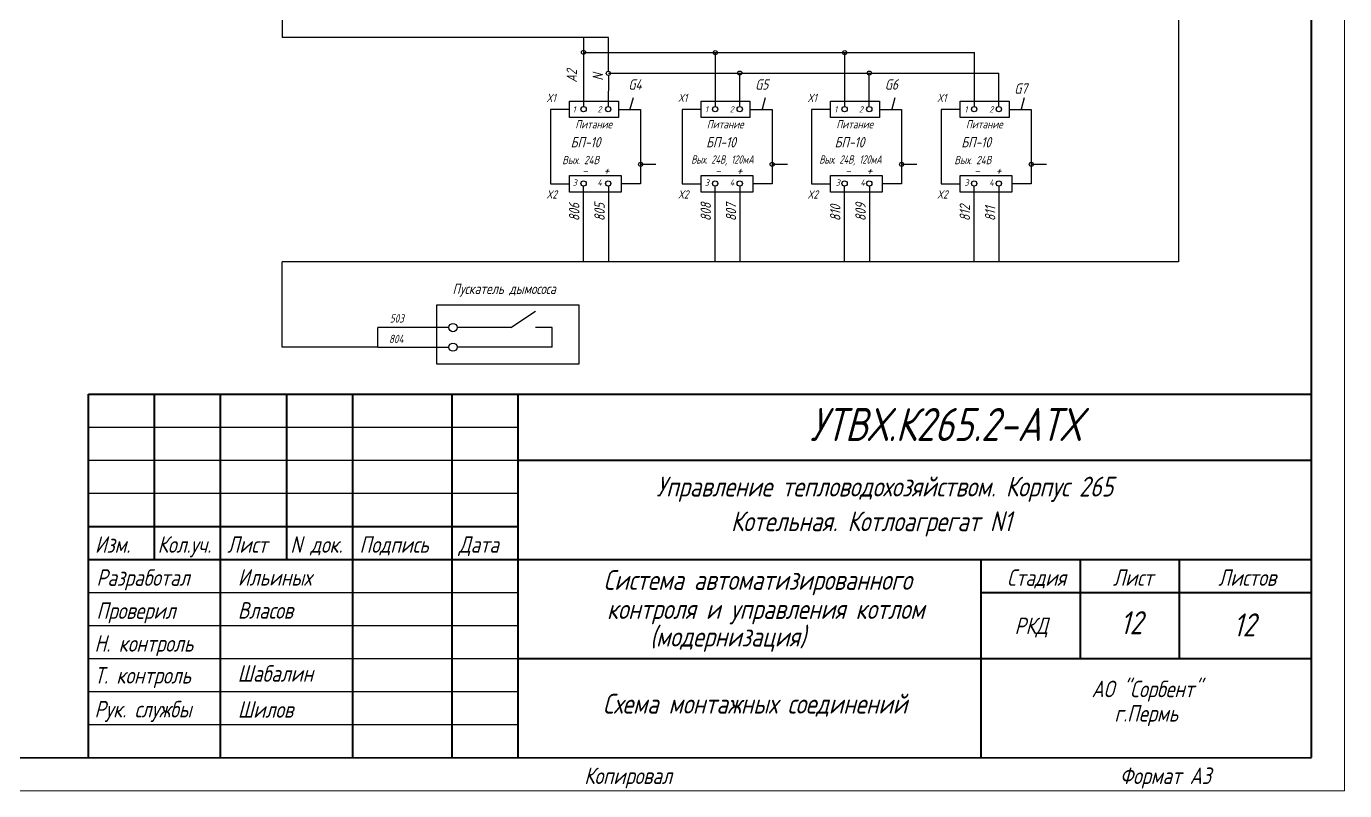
# Model space of a CAD drawing. Extents: x 88 to 760, y 580 to 1055.
# Drawn here: x 441.1 to 760.1, y 580.3 to 765.4 of the extents above; entities that cross this region are included whole.
import ezdxf

# ---------------------------------------------------------------- set-up
doc = ezdxf.new("R2010")
doc.units = 0
doc.header["$LTSCALE"] = 20
doc.header["$MEASUREMENT"] = 0
doc.layers.get('0').update_dxf_attribs({"linetype": 'CONTINUOUS'})
doc.layers.add('1', color=7, linetype='CONTINUOUS')
for name, color, linetype, lineweight in [('MAIN', 7, 'CONTINUOUS', 50), ('Основная', 7, 'CONTINUOUS', 50), ('Текст', 7, 'CONTINUOUS', 50), ('Тонкая', 7, 'CONTINUOUS', 20)]:
    doc.layers.add(name, color=color, linetype=linetype, lineweight=lineweight)
doc.styles.add('GOST тип А', font='', dxfattribs={"oblique": 15})
doc.styles.get("Standard").update_dxf_attribs({"font": '', "oblique": 15, "height": 2.5})
doc.styles.get('GOST тип А').set_extended_font_data('GOST type A')
doc.styles.get('Standard').set_extended_font_data('GOST type A')

msp = doc.modelspace()

# ---------------------------------------------------------------- linework, layer by layer
at = {"color": 7, "linetype": 'Continuous'}
for p, q in [((572.49, 745.28, 1), (572.49, 747.28, 1)), ((587.88, 748.02, 1), (587.13, 745.27, 1)), ((619.86, 748.02, 1), (619.11, 745.27, 1)), ((651.24, 748.02, 1), (650.49, 745.27, 1)), ((682.55, 748.02, 1), (681.8, 745.27, 1)), ((604.32, 727.24, 1), (604.32, 729.24, 1))]:
    msp.add_line(p, q, dxfattribs=at)
at = {"color": 7, "linetype": 'Continuous', "lineweight": 30}
for p, q in [((572.49, 747.28, 1), (584.33, 747.28, 1)), ((572.49, 743.28, 1), (572.49, 747.28, 1)), ((584.33, 747.28, 1), (584.33, 743.28, 1)), ((604.32, 747.28, 1), (616.16, 747.28, 1)), ((604.32, 743.28, 1), (604.32, 747.28, 1)), ((616.16, 747.28, 1), (616.16, 743.28, 1)), ((635.66, 747.28, 1), (647.5, 747.28, 1)), ((635.66, 743.28, 1), (635.66, 747.28, 1)), ((647.5, 747.28, 1), (647.5, 743.28, 1)), ((667.02, 743.28, 1), (667.02, 747.28, 1)), ((667.02, 747.28, 1), (678.86, 747.28, 1)), ((678.86, 747.28, 1), (678.86, 743.28, 1)), ((584.33, 743.28, 1), (572.49, 743.28, 1)), ((616.16, 743.28, 1), (604.32, 743.28, 1)), ((647.5, 743.28, 1), (635.66, 743.28, 1)), ((678.86, 743.28, 1), (667.02, 743.28, 1)), ((572.49, 725.24, 1), (572.49, 729.24, 1)), ((572.49, 729.24, 1), (584.99, 729.24, 1)), ((584.99, 729.24, 1), (584.99, 725.24, 1)), ((604.32, 729.24, 1), (616.82, 729.24, 1)), ((604.32, 725.24, 1), (604.32, 728.74, 1)), ((616.82, 729.24, 1), (616.82, 725.24, 1)), ((635.66, 725.24, 1), (635.66, 729.24, 1)), ((635.66, 729.24, 1), (648.16, 729.24, 1)), ((648.16, 729.24, 1), (648.16, 725.24, 1)), ((667.02, 729.24, 1), (679.52, 729.24, 1)), ((667.02, 725.24, 1), (667.02, 729.24, 1)), ((679.52, 729.24, 1), (679.52, 725.24, 1)), ((584.99, 725.24, 1), (572.49, 725.24, 1)), ((616.82, 725.24, 1), (604.32, 725.24, 1)), ((648.16, 725.24, 1), (635.66, 725.24, 1)), ((679.52, 725.24, 1), (667.02, 725.24, 1))]:
    msp.add_line(p, q, dxfattribs=at)
at = {"linetype": 'Continuous', "lineweight": 30}
for p, q in [((574.8, 697.82, 1), (540.3, 697.82, 1)), ((540.3, 697.82, 1), (540.3, 683.67, 1)), ((574.8, 683.67, 1), (574.8, 697.82, 1)), ((540.3, 683.67, 1), (574.8, 683.67, 1))]:
    msp.add_line(p, q, dxfattribs=at)
at = {"linetype": 'Continuous'}
for p, q in [((558.3, 692.42, 1), (564.3, 696.42, 1)), ((558.3, 692.42, 1), (545.3, 692.42, 1)), ((568.3, 692.42, 1), (564.3, 692.42, 1)), ((568.3, 687.67, 1), (568.3, 692.42, 1)), ((568.3, 687.67, 1), (545.3, 687.67, 1))]:
    msp.add_line(p, q, dxfattribs=at)
at = {"color": 7, "linetype": 'Continuous'}
for centre, radius in [((575.88, 759.08, 1), 0.5), ((607.77, 758.98, 1), 0.5), ((639.1, 758.98, 1), 0.5), ((581.9, 753.98, 1), 0.5), ((613.7, 754.04, 1), 0.5), ((645.04, 754.04, 1), 0.5), ((575.9, 745.3, 1), 0.64), ((581.86, 745.3, 1), 0.64), ((607.73, 745.3, 1), 0.64), ((613.69, 745.3, 1), 0.64), ((639.07, 745.3, 1), 0.64), ((645.03, 745.3, 1), 0.64), ((670.42, 745.3, 1), 0.64), ((676.39, 745.3, 1), 0.64), ((575.9, 727.3, 1), 0.64), ((581.86, 727.3, 1), 0.64), ((607.73, 727.3, 1), 0.64), ((613.69, 727.3, 1), 0.64), ((639.07, 727.3, 1), 0.64), ((645.03, 727.3, 1), 0.64), ((670.42, 727.3, 1), 0.64), ((676.39, 727.3, 1), 0.64)]:
    msp.add_circle(centre, radius, dxfattribs=at)
at = {"linetype": 'Continuous'}
for centre in [(544.3, 692.42, 1), (544.3, 687.67, 1)]:
    msp.add_circle(centre, 1, dxfattribs=at)
at = {"layer": '1', "color": 7, "linetype": 'Continuous', "lineweight": 30}
for p, q in [((719.88, 849.6, 1), (719.88, 708.36, 1)), ((502.94, 838.3, 1), (502.94, 762.62, 1)), ((581.9, 762.62, 1), (502.94, 762.62, 1)), ((719.88, 708.36, 1), (502.94, 708.36, 1)), ((502.94, 687.67, 1), (502.94, 708.36, 1)), ((526.12, 687.67, 1), (502.94, 687.67, 1))]:
    msp.add_line(p, q, dxfattribs=at)
at = {"layer": '1', "color": 7, "linetype": 'Continuous'}
for p, q in [((575.9, 762.62, 1), (575.9, 745.94, 1)), ((581.9, 754.48, 1), (581.9, 762.62, 1)), ((581.9, 753.48, 1), (581.86, 745.94, 1)), ((543.3, 692.42, 1), (526.12, 692.42, 1)), ((526.12, 687.67, 1), (526.12, 692.42, 1)), ((526.12, 687.67, 1), (543.3, 687.67, 1))]:
    msp.add_line(p, q, dxfattribs=at)
at = {"layer": 'MAIN', "color": 7, "linetype": 'Continuous', "lineweight": -3}
for p, q in [((575.9, 759.03, 1), (670.48, 759.03, 1)), ((607.79, 745.9, 1), (607.79, 758.96, 1)), ((639.13, 745.9, 1), (639.13, 758.96, 1)), ((670.48, 745.9, 1), (670.48, 759.03, 1)), ((581.9, 754.03, 1), (676.4, 754.03, 1)), ((613.71, 746.01, 1), (613.71, 754.01, 1)), ((645.04, 746.01, 1), (645.04, 754.01, 1)), ((676.4, 746.01, 1), (676.4, 754.03, 1)), ((652.87, 745.24, 1), (652.87, 742.34, 1)), ((684.23, 745.24, 1), (684.23, 742.34, 1)), ((589.66, 731.96, 1), (593.39, 731.96, 1)), ((621.49, 731.96, 1), (625.22, 731.96, 1)), ((652.83, 731.96, 1), (656.56, 731.96, 1)), ((684.19, 731.96, 1), (687.92, 731.96, 1)), ((575.82, 726.76, 1), (575.82, 708.43, 1)), ((581.98, 708.42, 1), (581.98, 726.76, 1)), ((607.65, 726.76, 1), (607.65, 708.4, 1)), ((613.81, 708.4, 1), (613.81, 726.76, 1)), ((638.99, 726.76, 1), (638.99, 708.38, 1)), ((645.15, 708.38, 1), (645.15, 726.76, 1)), ((670.35, 726.76, 1), (670.35, 708.36, 1)), ((676.5, 708.36, 1), (676.5, 726.76, 1))]:
    msp.add_line(p, q, dxfattribs=at)
at = {"layer": 'MAIN', "color": 7, "linetype": 'Continuous', "lineweight": 30}
for p, q in [((567.91, 745.24, 1), (567.91, 727.24, 1)), ((572.51, 745.24, 1), (567.91, 745.24, 1)), ((584.33, 745.24, 1), (589.71, 745.24, 1)), ((589.71, 745.24, 1), (589.71, 742.34, 1)), ((589.71, 745.08, 1), (589.71, 727.24, 1)), ((604.34, 745.24, 1), (599.74, 745.24, 1)), ((599.74, 745.24, 1), (599.74, 727.24, 1)), ((616.16, 745.24, 1), (618.82, 745.24, 1)), ((618.42, 745.24, 1), (621.54, 745.24, 1)), ((621.54, 745.24, 1), (621.54, 742.34, 1)), ((621.54, 745.08, 1), (621.54, 727.24, 1)), ((631.08, 745.24, 1), (631.08, 727.24, 1)), ((635.68, 745.24, 1), (631.08, 745.24, 1)), ((647.5, 745.24, 1), (650.16, 745.24, 1)), ((649.76, 745.24, 1), (652.87, 745.24, 1)), ((652.87, 745.08, 1), (652.87, 727.24, 1)), ((667.03, 745.24, 1), (662.44, 745.24, 1)), ((662.44, 745.24, 1), (662.44, 727.24, 1)), ((678.86, 745.24, 1), (684.23, 745.24, 1)), ((684.23, 745.08, 1), (684.23, 727.24, 1)), ((567.91, 727.24, 1), (572.49, 727.24, 1)), ((589.71, 727.24, 1), (585.09, 727.24, 1)), ((599.74, 727.24, 1), (604.32, 727.24, 1)), ((621.54, 727.24, 1), (616.92, 727.24, 1)), ((631.08, 727.24, 1), (635.66, 727.24, 1)), ((652.87, 727.24, 1), (648.26, 727.24, 1)), ((662.44, 727.24, 1), (667.02, 727.24, 1)), ((684.23, 727.24, 1), (679.62, 727.24, 1))]:
    msp.add_line(p, q, dxfattribs=at)
at = {"layer": 'MAIN', "color": 7, "linetype": 'Continuous', "lineweight": -3}
for centre in [(589.7, 731.97, 1), (621.53, 731.97, 1), (652.87, 731.97, 1), (684.23, 731.97, 1)]:
    msp.add_circle(centre, 0.495, dxfattribs=at)
at = {"layer": 'Основная', "lineweight": 40}
for p, q in [((752.06, 588.28, 1), (752.06, 1047.48, 1)), ((456.06, 676.28, 1), (752.06, 676.28, 1)), ((456.06, 588.28, 1), (456.06, 676.28, 1)), ((472.06, 636.28, 1), (472.06, 676.28, 1)), ((488.06, 588.28, 1), (488.06, 676.28, 1)), ((504.06, 636.28, 1), (504.06, 676.28, 1)), ((520.06, 588.28, 1), (520.06, 676.28, 1)), ((544.06, 588.28, 1), (544.06, 676.28, 1)), ((560.06, 588.28, 1), (560.06, 676.28, 1)), ((560.06, 660.28, 1), (752.06, 660.28, 1)), ((456.06, 644.28, 1), (560.06, 644.28, 1)), ((456.06, 636.28, 1), (752.06, 636.28, 1)), ((672.06, 636.28, 1), (672.06, 588.28, 1)), ((696.06, 636.28, 1), (696.06, 612.28, 1)), ((720.06, 636.28, 1), (720.06, 612.28, 1)), ((672.06, 628.28, 1), (752.06, 628.28, 1)), ((560.06, 612.28, 1), (752.06, 612.28, 1)), ((100.84, 588.26, 1), (752.06, 588.28, 1))]:
    msp.add_line(p, q, dxfattribs=at)
at = {"layer": 'Тонкая'}
for p, q in [((760.06, 580.28, 1), (760.06, 1055.48, 1)), ((88.06, 580.28, 1), (760.06, 580.28, 1))]:
    msp.add_line(p, q, dxfattribs=at)
at = {"layer": 'Тонкая', "lineweight": -3}
for p, q in [((456.06, 668.28, 1), (560.06, 668.28, 1)), ((456.06, 660.28, 1), (560.06, 660.28, 1)), ((456.06, 652.28, 1), (560.06, 652.28, 1)), ((456.06, 628.28, 1), (560.06, 628.28, 1)), ((456.06, 620.28, 1), (560.06, 620.28, 1)), ((456.06, 612.28, 1), (560.06, 612.28, 1)), ((456.06, 604.28, 1), (560.06, 604.28, 1)), ((456.06, 596.28, 1), (560.06, 596.28, 1))]:
    msp.add_line(p, q, dxfattribs=at)

# ---------------------------------------------------------------- texts
at = {"color": 7, "linetype": 'Continuous', "oblique": 15}
for s, height, p in [('1', 1.5, (573.25, 744.5, 1)), ('2', 1.5, (579.25, 744.5, 1)), ('1', 1.5, (605.25, 744.5, 1)), ('2', 1.5, (611.25, 744.5, 1)), ('1', 1.5, (636.54, 744.5, 1)), ('2', 1.5, (642.53, 744.5, 1)), ('1', 1.5, (668.06, 744.5, 1)), ('2', 1.5, (674.06, 744.5, 1)), ('3', 1.5, (573.25, 726.78, 1)), ('4', 1.5, (579.25, 726.78, 1)), ('3', 1.5, (605.25, 726.78, 1)), ('4', 1.5, (611.25, 726.78, 1)), ('3', 1.5, (636.9, 726.78, 1)), ('4', 1.5, (642.89, 726.78, 1)), ('3', 1.5, (668.06, 726.78, 1)), ('4', 1.5, (674.06, 726.78, 1)), ('804', 2, (528.79, 688.67, 1))]:
    msp.add_text(s, height=height, dxfattribs=at).set_placement(p)
for p in [(582.61, 731.24, 1), (614.81, 731.24, 1), (646.25, 731.24, 1), (677.5, 731.24, 1)]:
    msp.add_text('+   - ', height=2.5, rotation=180, dxfattribs=at).set_placement(p)
at = {"linetype": 'Continuous', "oblique": 15}
for s, height, p in [('Пускатель дымососа', 2.5, (544.18, 700.55, 1)), ('503', 2, (529.01, 693.63, 1)), ('Управление тепловодохозяйством. Корпус 265', 4.8, (593.53, 651.51, 1)), ('Котельная. Котлоагрегат N1', 4.8, (611.56, 643.11, 1)), ('Система автоматизированного ', 4.8, (580.73, 628.9, 1)), ('контроля и управления котлом', 4.8, (581.56, 621.86, 1)), ('(модернизация)', 4.8, (591.99, 615.18, 1)), ('Схема монтажных соединений', 4.8, (580.57, 598.94, 1))]:
    msp.add_text(s, height=height, dxfattribs=at).set_placement(p)
at = {"color": 0, "linetype": 'Continuous', "style": 'GOST тип А', "oblique": 15}
msp.add_text('УТВХ.К265.2-АТХ', height=8, dxfattribs=at).set_placement((630.66, 664.95, 1))
at = {"layer": 'MAIN', "color": 7, "linetype": 'Continuous', "lineweight": 50, "oblique": 15}
for s, p in [('А2', (574.28, 751.74, 1)), ('N', (580.61, 752.21, 1))]:
    msp.add_text(s, height=2.5, rotation=90, dxfattribs=at).set_placement(p)
at = {"layer": 'MAIN', "color": 7, "linetype": 'Continuous', "lineweight": -3, "oblique": 15}
for s, height, p in [('G4', 2.5, (586.73, 750.03, 1)), ('G5', 2.5, (617.42, 750.03, 1)), ('G6', 2.5, (648.8, 750.03, 1)), ('G7', 2.5, (680.12, 749.03, 1)), ('X1', 2, (566.9, 747.03, 1)), ('X1', 2, (598.73, 747.03, 1)), ('X1', 2, (630.07, 747.03, 1)), ('X1', 2, (661.43, 747.03, 1)), ('Питание', 2, (573.9, 740.66, 1)), ('Питание', 2, (605.73, 740.66, 1)), ('Питание', 2, (637.07, 740.66, 1)), ('Питание', 2, (668.43, 740.66, 1)), ('БП-10', 2.5, (572.77, 736.04, 1)), ('БП-10', 2.5, (605.55, 736.04, 1)), ('БП-10', 2.5, (636.65, 736.04, 1)), ('БП-10', 2.5, (667.3, 736.04, 1)), ('Вых. 24В', 2, (570.72, 731.98, 1)), ('Вых. 24В', 2, (665.61, 731.98, 1)), ('X2', 2, (566.9, 723.65, 1)), ('X2', 2, (598.73, 723.65, 1)), ('X2', 2, (630.07, 723.65, 1)), ('X2', 2, (661.43, 723.65, 1))]:
    msp.add_text(s, height=height, dxfattribs=at).set_placement(p)
at = {"layer": 'MAIN', "color": 7, "linetype": 'Continuous', "lineweight": -3, "oblique": 15, "width": 0.8}
for p in [(601.94, 732.12, 1), (632.94, 732.12, 1)]:
    msp.add_text('Вых. 24В, 120мА', height=2, dxfattribs=at).set_placement(p)
at = {"layer": 'MAIN', "color": 7, "linetype": 'Continuous', "lineweight": -3, "oblique": 15}
for s, p in [('806', (574.88, 718.2, 1)), ('805', (581.01, 718.2, 1)), ('808', (606.71, 718.2, 1)), ('807', (612.83, 718.2, 1)), ('810', (638.05, 718.2, 1)), ('809', (644.17, 718.2, 1)), ('812', (669.4, 718.2, 1)), ('811', (675.53, 718.2, 1))]:
    msp.add_text(s, height=2.5, rotation=90, dxfattribs=at).set_placement(p)
at = {"layer": 'MAIN', "style": 'GOST тип А', "oblique": 15}
for s, p in [('Изм.', (457.66, 637.88, 1)), ('Копировал', (576.06, 581.88, 1)), ('Формат A3', (705.66, 581.88, 1))]:
    msp.add_text(s, height=4, dxfattribs=at).set_placement(p)
at = {"layer": 'MAIN', "lineweight": 40, "style": 'GOST тип А', "oblique": 15}
for s, height, p in [('Кол.уч.', 4, (472.83, 637.88, 1)), ('Лист', 4, (489.66, 637.88, 1)), ('N док.', 4, (504.95, 637.88, 1)), ('Подпись', 4, (521.66, 637.88, 1)), ('Дата', 4, (545.66, 637.88, 1)), ('Разработал', 4, (458.02, 629.88, 1)), ('Ильиных', 4, (492.23, 629.93, 1)), ('Стадия', 4, (678.36, 629.88, 1)), ('Лист', 4, (704, 629.88, 1)), ('Листов', 4, (729.46, 629.88, 1)), ('Проверил', 4, (458.02, 621.88, 1)), ('Власов', 4, (492.23, 621.93, 1)), ('12', 5.6, (705.76, 618.15, 1)), ('12', 5.6, (733.11, 617.62, 1)), ('Н. контроль', 4, (457.54, 613.93, 1)), ('Т. контроль', 4, (457.54, 606.21, 1)), ('Шабалин', 4, (492.18, 606.65, 1)), ('Рук. службы', 4, (457.54, 598.01, 1)), ('Шилов', 4, (492.23, 597.93, 1))]:
    msp.add_text(s, height=height, dxfattribs=at).set_placement(p)
at = {"layer": 'MAIN', "color": 7, "linetype": 'Continuous', "style": 'GOST тип А', "oblique": 15}
for s, p in [('АО "Сорбент"', (698.83, 602.91, 1)), ('г.Пермь', (704.36, 597, 1))]:
    msp.add_text(s, height=4, dxfattribs=at).set_placement(p)
at = {"layer": 'Текст', "lineweight": -3, "oblique": 15}
msp.add_text('РКД', height=4, dxfattribs=at).set_placement((680.2, 618.2, 17))

doc.saveas('drawing.dxf')
